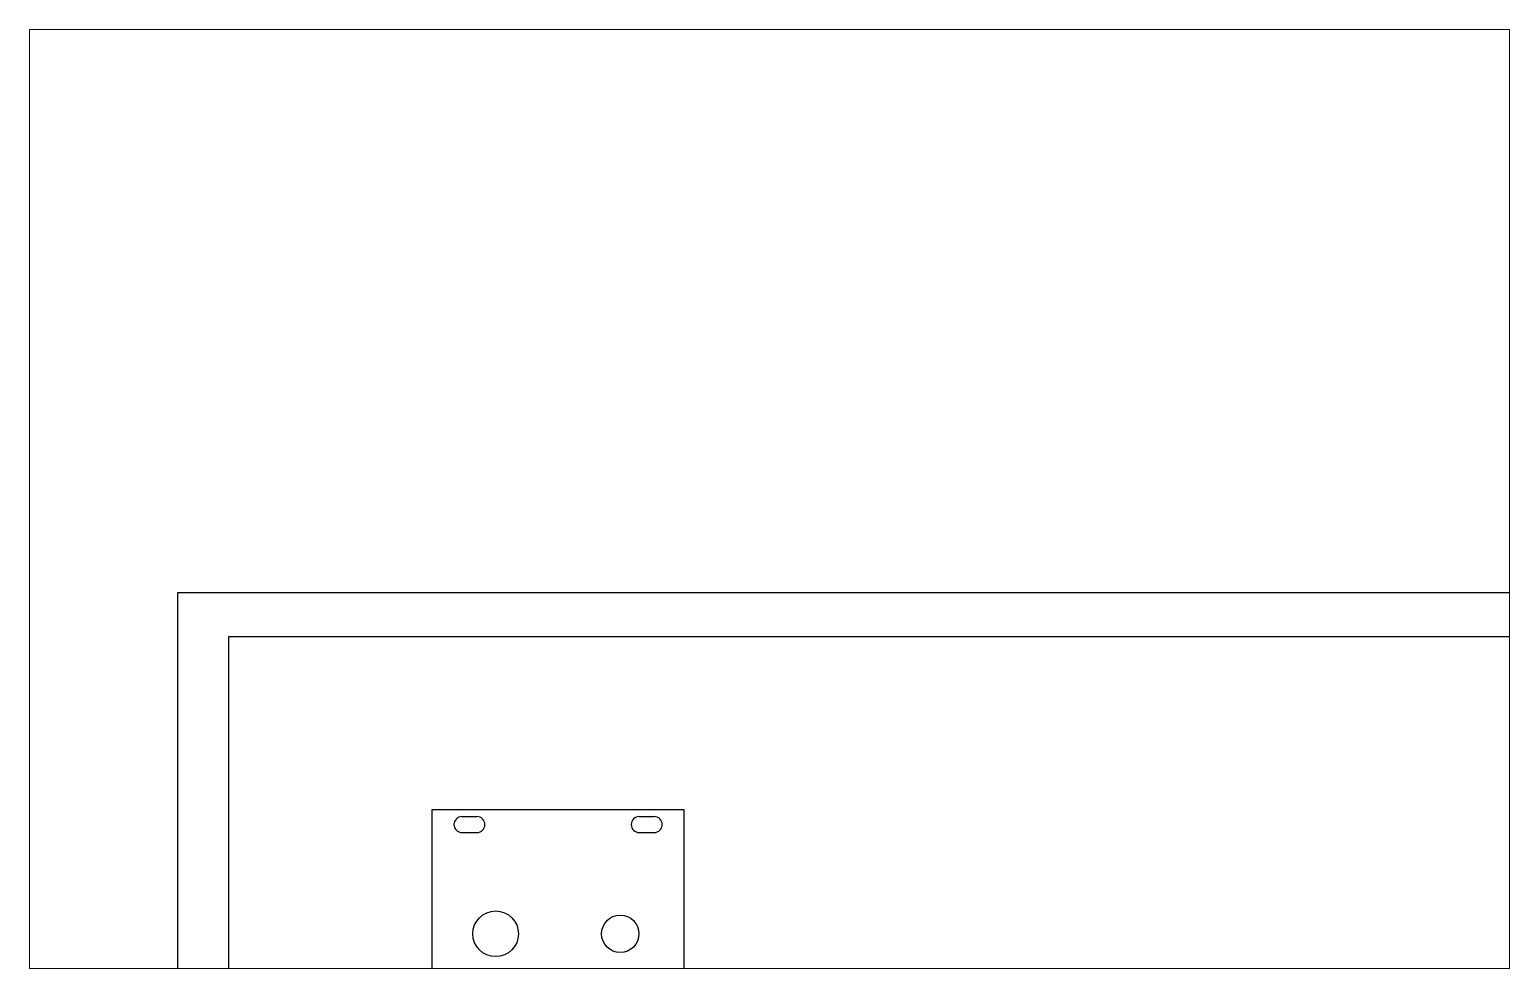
# Paper-space layout 'Sheet 1' of a CAD drawing. Extents: x 40 to 364, y 26 to 231.
# The model-space entities are those that its viewports show. They can reach past a viewport. Long polylines and large blocks are cut down to what shows.
import ezdxf

# ---------------------------------------------------------------- set-up
doc = ezdxf.new("R2010")
doc.units = 0
doc.layers.get('0').update_dxf_attribs({"linetype": 'CONTINUOUS'})
doc.layers.add('Mechanical', color=7, linetype='CONTINUOUS')

# ---------------------------------------------------------------- blocks, each defined once
blk = doc.blocks.new('A$C32605')
at = {"layer": 'Mechanical'}
for points in [[(1.6, 3.2), (4.599999, 3.2)], [(1.6, 0.000001), (4.599999, 0.000001)]]:
    blk.add_lwpolyline(points, dxfattribs=at)
at = {"layer": 'Mechanical', "linetype": 'ByBlock'}
for centre, start, end in [((1.6, 1.6), 90, 270), ((4.6, 1.6), 270, 90)]:
    blk.add_arc(centre, 1.6, start, end, dxfattribs=at)

msp = doc.modelspace()

# ---------------------------------------------------------------- linework, layer by layer
at = {"color": 18, "ltscale": 25.4}
for p, q in [((0, 0), (50.5, 0)), ((0, -128.5), (0, 0)), ((50.5, 0), (50.5, -128.5))]:
    msp.add_line(p, q, dxfattribs=at)
at = {"linetype": 'ByBlock'}
for points in [[(-50.98, -172.42), (-50.98, 43.58), (228.02, 43.58), (228.02, -172.42)], [(218.27, -159.88), (218.27, 34.69), (-40.81, 34.69), (-40.81, -159.88)]]:
    msp.add_lwpolyline(points, close=True, dxfattribs=at)
for centre, radius in [((12.75, -24.92), 4.58), ((37.75, -24.92), 3.75)]:
    msp.add_circle(centre, radius)

# ---------------------------------------------------------------- block references
for p in [(4.4, -4.6), (39.96, -4.6)]:
    msp.add_blockref('A$C32605', p)

psp = doc.layouts.new('Sheet 1')

# ---------------------------------------------------------------- viewports
at = {"layer": '0'}
psp.add_viewport(center=(202.5, 128.5), size=(324, 205.6), view_center_point=(67.68, 62.31), view_height=188.3418, dxfattribs=at)

doc.saveas('drawing.dxf')
